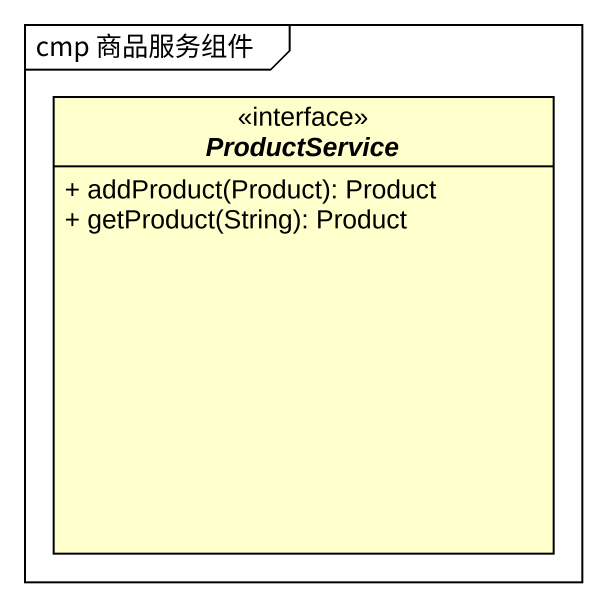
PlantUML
@startuml
mainframe cmp 商品服务组件
hide circle
hide empty members
skinparam classAttributeIconSize 0
interface ProductService {
  + addProduct(Product): Product
  + getProduct(String): Product
}
@enduml
